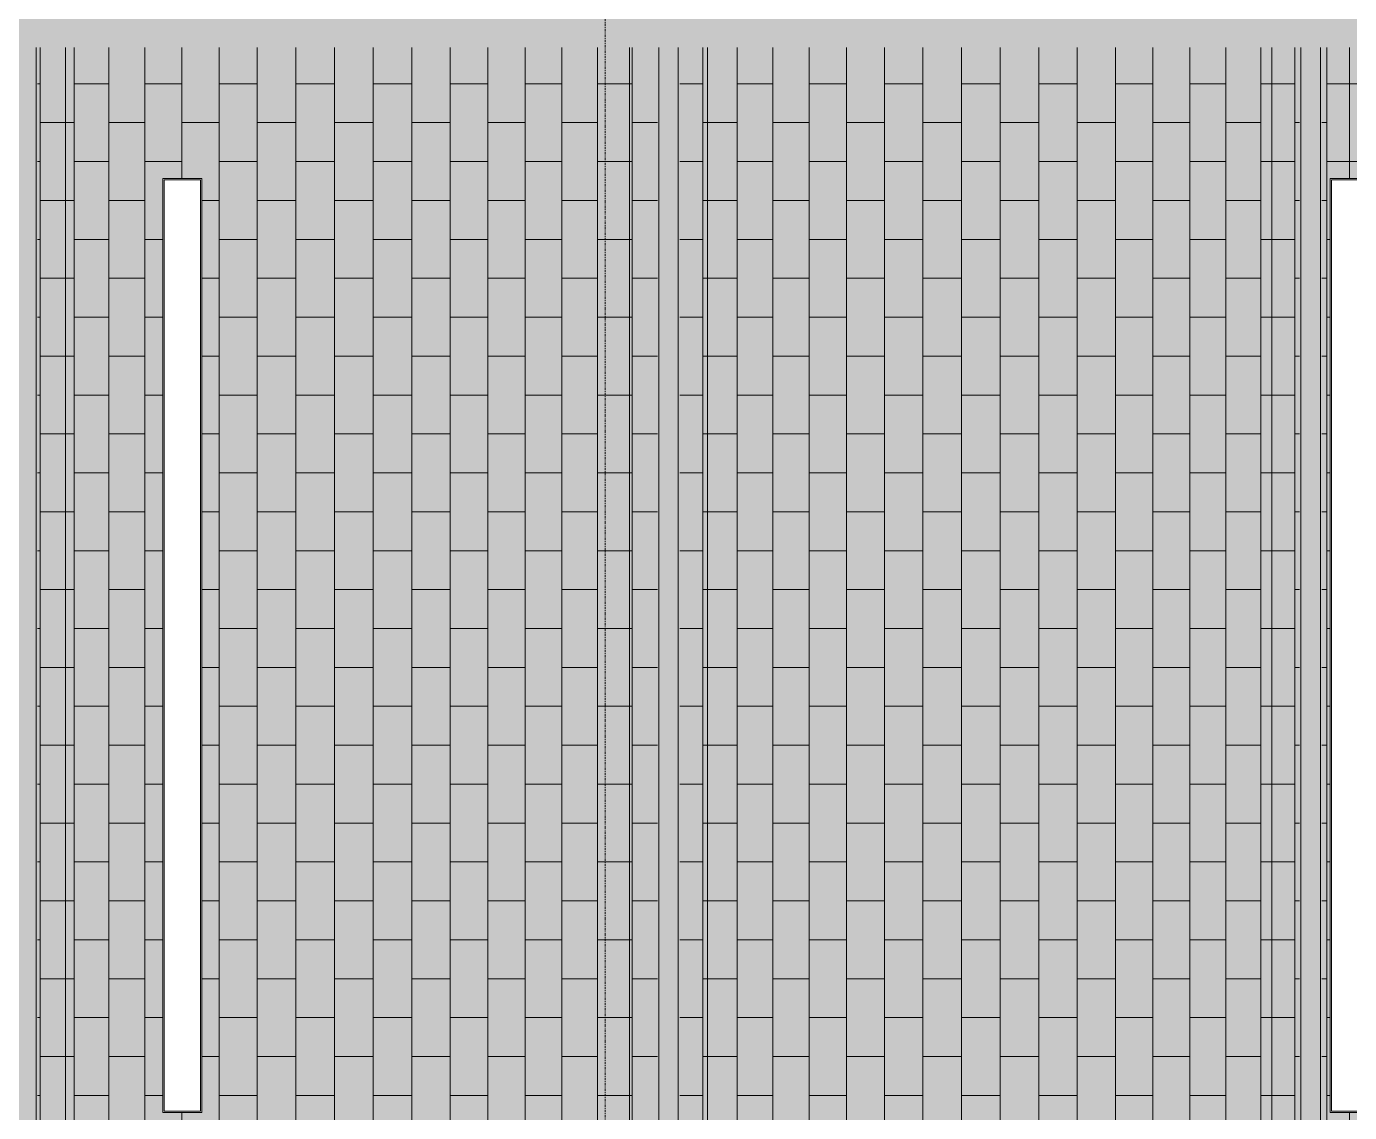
# Model space of a CAD drawing. Header units: inches. Extents: x -956 to 966, y -1111 to 895.
# Drawn here: x -149.8 to -13.8, y 679.9 to 791.5 of the extents above; entities that cross this region are included whole.
import ezdxf

# ---------------------------------------------------------------- set-up
doc = ezdxf.new("R2010")
doc.units = ezdxf.units.IN
doc.header["$MEASUREMENT"] = 0
doc.linetypes.add('Grid Line 1_4_', pattern=[0.4375, 0.25, -0.0625, 0.0625, -0.0625])
for name, color, linetype, lineweight in [('A-CLNG', 13, 'Continuous', 13), ('A-CLNG-PATT', 13, 'Continuous', 13), ('E-LITE-EQPM', 33, 'Continuous', 9), ('S-GRID', 1, 'Continuous', 9)]:
    doc.layers.add(name, color=color, linetype=linetype, lineweight=lineweight)

# ---------------------------------------------------------------- blocks, each defined once
blk = doc.blocks.new('Lighting - Pendant-Finelite-HP4-D - HP-4 D-8_-SO-3000K-120-FA-SC-3361575-7TH FLOOR TELECOM OVERHEAD ROUTING PLAN')
at = {"layer": 'E-LITE-EQPM', "color": 9}
for p, q in [((48, 2), (-48, 2)), ((-48, 2), (-48, -2)), ((47.875, 1.875), (-47.875, 1.875)), ((-47.875, 1.875), (-47.875, -1.875)), ((-47.875, 1.875), (47.875, 1.875)), ((-47.875, -1.875), (-47.875, 1.875)), ((47.875, -1.875), (47.875, 1.875)), ((47.875, 1.875), (47.875, -1.875)), ((48, -2), (48, 2)), ((-48, -2), (48, -2)), ((-47.875, -1.875), (47.875, -1.875)), ((47.875, -1.875), (-47.875, -1.875))]:
    blk.add_line(p, q, dxfattribs=at)
blk = doc.blocks.new('FP_1_48-7TH FLOOR TELECOM OVERHEAD ROUTING PLAN')
at = {"layer": 'A-CLNG-PATT', "color": 50}
for p, q in [((-148.41, 542.63), (-148.41, 789.34)), ((-144.93, 542.63), (-144.93, 789.34)), ((-141.34, 542.63), (-141.34, 789.34)), ((-137.65, 542.63), (-137.65, 789.34)), ((-133.86, 775.86), (-133.86, 789.34)), ((-130.01, 542.63), (-130.01, 789.34)), ((-126.1, 542.63), (-126.1, 789.34)), ((-122.14, 542.63), (-122.14, 789.34)), ((-118.17, 542.63), (-118.17, 789.34)), ((-114.19, 542.63), (-114.19, 789.34)), ((-110.22, 542.63), (-110.22, 789.34)), ((-106.28, 542.63), (-106.28, 789.34)), ((-102.38, 542.63), (-102.38, 789.34)), ((-98.55, 542.63), (-98.55, 789.34)), ((-94.79, 542.63), (-94.79, 789.34)), ((-91.13, 542.63), (-91.13, 789.34)), ((-87.57, 542.63), (-87.57, 789.34)), ((-148.67, 785.61), (-148.41, 785.61)), ((-144.93, 785.61), (-141.34, 785.61)), ((-137.65, 785.61), (-133.86, 785.61)), ((-130.01, 785.61), (-126.1, 785.61)), ((-122.14, 785.61), (-118.17, 785.61)), ((-114.19, 785.61), (-110.22, 785.61)), ((-106.28, 785.61), (-102.38, 785.61)), ((-98.55, 785.61), (-94.79, 785.61)), ((-91.13, 785.61), (-87.82, 785.61)), ((-87.82, 785.61), (-87.57, 785.61)), ((-148.41, 781.61), (-145.84, 781.61)), ((-145.82, 781.61), (-144.93, 781.61)), ((-141.34, 781.61), (-137.65, 781.61)), ((-133.86, 781.61), (-130.01, 781.61)), ((-126.1, 781.61), (-122.14, 781.61)), ((-118.17, 781.61), (-114.19, 781.61)), ((-110.22, 781.61), (-106.28, 781.61)), ((-102.38, 781.61), (-98.55, 781.61)), ((-94.79, 781.61), (-91.13, 781.61)), ((-87.57, 781.61), (-84.97, 781.61)), ((-148.67, 777.61), (-148.41, 777.61)), ((-144.93, 777.61), (-141.34, 777.61)), ((-137.65, 777.61), (-133.86, 777.61)), ((-130.01, 777.61), (-126.1, 777.61)), ((-122.14, 777.61), (-118.17, 777.61)), ((-114.19, 777.61), (-110.22, 777.61)), ((-106.28, 777.61), (-102.38, 777.61)), ((-98.55, 777.61), (-94.79, 777.61)), ((-91.13, 777.61), (-87.82, 777.61)), ((-87.82, 777.61), (-87.57, 777.61)), ((-148.41, 773.61), (-145.84, 773.61)), ((-145.82, 773.61), (-144.93, 773.61)), ((-141.34, 773.61), (-137.65, 773.61)), ((-131.8, 773.61), (-130.01, 773.61)), ((-126.1, 773.61), (-122.14, 773.61)), ((-118.17, 773.61), (-114.19, 773.61)), ((-110.22, 773.61), (-106.28, 773.61)), ((-102.38, 773.61), (-98.55, 773.61)), ((-94.79, 773.61), (-91.13, 773.61)), ((-87.57, 773.61), (-84.97, 773.61)), ((-148.67, 769.61), (-148.41, 769.61)), ((-144.93, 769.61), (-141.34, 769.61)), ((-137.65, 769.61), (-135.79, 769.61)), ((-130.01, 769.61), (-126.1, 769.61)), ((-122.14, 769.61), (-118.17, 769.61)), ((-114.19, 769.61), (-110.22, 769.61)), ((-106.28, 769.61), (-102.38, 769.61)), ((-98.55, 769.61), (-94.79, 769.61)), ((-91.13, 769.61), (-87.82, 769.61)), ((-87.82, 769.61), (-87.57, 769.61)), ((-148.41, 765.61), (-145.84, 765.61)), ((-145.82, 765.61), (-144.93, 765.61)), ((-141.34, 765.61), (-137.65, 765.61)), ((-131.8, 765.61), (-130.01, 765.61)), ((-126.1, 765.61), (-122.14, 765.61)), ((-118.17, 765.61), (-114.19, 765.61)), ((-110.22, 765.61), (-106.28, 765.61)), ((-102.38, 765.61), (-98.55, 765.61)), ((-94.79, 765.61), (-91.13, 765.61)), ((-87.57, 765.61), (-84.97, 765.61)), ((-148.67, 761.61), (-148.41, 761.61)), ((-144.93, 761.61), (-141.34, 761.61)), ((-137.65, 761.61), (-135.8, 761.61)), ((-130.01, 761.61), (-126.1, 761.61)), ((-122.14, 761.61), (-118.17, 761.61)), ((-114.19, 761.61), (-110.22, 761.61)), ((-106.28, 761.61), (-102.38, 761.61)), ((-98.55, 761.61), (-94.79, 761.61)), ((-91.13, 761.61), (-87.82, 761.61)), ((-87.82, 761.61), (-87.57, 761.61)), ((-148.41, 757.61), (-145.84, 757.61)), ((-145.82, 757.61), (-144.93, 757.61)), ((-141.34, 757.61), (-137.65, 757.61)), ((-131.8, 757.61), (-130.01, 757.61)), ((-126.1, 757.61), (-122.14, 757.61)), ((-118.17, 757.61), (-114.19, 757.61)), ((-110.22, 757.61), (-106.28, 757.61)), ((-102.38, 757.61), (-98.55, 757.61)), ((-94.79, 757.61), (-91.13, 757.61)), ((-87.57, 757.61), (-84.97, 757.61)), ((-148.67, 753.61), (-148.41, 753.61)), ((-144.93, 753.61), (-141.34, 753.61)), ((-137.65, 753.61), (-135.8, 753.61)), ((-130.01, 753.61), (-126.1, 753.61)), ((-122.14, 753.61), (-118.17, 753.61)), ((-114.19, 753.61), (-110.22, 753.61)), ((-106.28, 753.61), (-102.38, 753.61)), ((-98.55, 753.61), (-94.79, 753.61)), ((-91.13, 753.61), (-87.82, 753.61)), ((-87.82, 753.61), (-87.57, 753.61)), ((-148.41, 749.61), (-145.84, 749.61)), ((-145.82, 749.61), (-144.93, 749.61)), ((-141.34, 749.61), (-137.65, 749.61)), ((-131.8, 749.61), (-130.01, 749.61)), ((-126.1, 749.61), (-122.14, 749.61)), ((-118.17, 749.61), (-114.19, 749.61)), ((-110.22, 749.61), (-106.28, 749.61)), ((-102.38, 749.61), (-98.55, 749.61)), ((-94.79, 749.61), (-91.13, 749.61)), ((-87.57, 749.61), (-84.97, 749.61)), ((-148.67, 745.61), (-148.41, 745.61)), ((-144.93, 745.61), (-141.34, 745.61)), ((-137.65, 745.61), (-135.8, 745.61)), ((-130.01, 745.61), (-126.1, 745.61)), ((-122.14, 745.61), (-118.17, 745.61)), ((-114.19, 745.61), (-110.22, 745.61)), ((-106.28, 745.61), (-102.38, 745.61)), ((-98.55, 745.61), (-94.79, 745.61)), ((-91.13, 745.61), (-87.82, 745.61)), ((-87.82, 745.61), (-87.57, 745.61)), ((-148.41, 741.61), (-145.84, 741.61)), ((-145.82, 741.61), (-144.93, 741.61)), ((-141.34, 741.61), (-137.65, 741.61)), ((-131.8, 741.61), (-130.01, 741.61)), ((-126.1, 741.61), (-122.14, 741.61)), ((-118.17, 741.61), (-114.19, 741.61)), ((-110.22, 741.61), (-106.28, 741.61)), ((-102.38, 741.61), (-98.55, 741.61)), ((-94.79, 741.61), (-91.13, 741.61)), ((-87.57, 741.61), (-84.97, 741.61)), ((-148.67, 737.61), (-148.41, 737.61)), ((-144.93, 737.61), (-141.34, 737.61)), ((-137.65, 737.61), (-135.8, 737.61)), ((-130.01, 737.61), (-126.1, 737.61)), ((-122.14, 737.61), (-118.17, 737.61)), ((-114.19, 737.61), (-110.22, 737.61)), ((-106.28, 737.61), (-102.38, 737.61)), ((-98.55, 737.61), (-94.79, 737.61)), ((-91.13, 737.61), (-87.82, 737.61)), ((-87.82, 737.61), (-87.57, 737.61)), ((-148.41, 733.61), (-145.84, 733.61)), ((-145.82, 733.61), (-144.93, 733.61)), ((-141.34, 733.61), (-137.65, 733.61)), ((-131.8, 733.61), (-130.01, 733.61)), ((-126.1, 733.61), (-122.14, 733.61)), ((-118.17, 733.61), (-114.19, 733.61)), ((-110.22, 733.61), (-106.28, 733.61)), ((-102.38, 733.61), (-98.55, 733.61)), ((-94.79, 733.61), (-91.13, 733.61)), ((-87.57, 733.61), (-84.97, 733.61)), ((-148.67, 729.61), (-148.41, 729.61)), ((-144.93, 729.61), (-141.34, 729.61)), ((-137.65, 729.61), (-135.8, 729.61)), ((-130.01, 729.61), (-126.1, 729.61)), ((-122.14, 729.61), (-118.17, 729.61)), ((-114.19, 729.61), (-110.22, 729.61)), ((-106.28, 729.61), (-102.38, 729.61)), ((-98.55, 729.61), (-94.79, 729.61)), ((-91.13, 729.61), (-87.82, 729.61)), ((-87.82, 729.61), (-87.57, 729.61)), ((-148.41, 725.61), (-145.84, 725.61)), ((-145.82, 725.61), (-144.93, 725.61)), ((-141.34, 725.61), (-137.65, 725.61)), ((-131.8, 725.61), (-130.01, 725.61)), ((-126.1, 725.61), (-122.14, 725.61)), ((-118.17, 725.61), (-114.19, 725.61)), ((-110.22, 725.61), (-106.28, 725.61)), ((-102.38, 725.61), (-98.55, 725.61)), ((-94.79, 725.61), (-91.13, 725.61)), ((-87.57, 725.61), (-84.97, 725.61)), ((-148.67, 721.61), (-148.41, 721.61)), ((-144.93, 721.61), (-141.34, 721.61)), ((-137.65, 721.61), (-135.8, 721.61)), ((-130.01, 721.61), (-126.1, 721.61)), ((-122.14, 721.61), (-118.17, 721.61)), ((-114.19, 721.61), (-110.22, 721.61)), ((-106.28, 721.61), (-102.38, 721.61)), ((-98.55, 721.61), (-94.79, 721.61)), ((-91.13, 721.61), (-87.82, 721.61)), ((-87.82, 721.61), (-87.57, 721.61)), ((-148.41, 717.61), (-145.84, 717.61)), ((-145.82, 717.61), (-144.93, 717.61)), ((-141.34, 717.61), (-137.65, 717.61)), ((-131.8, 717.61), (-130.01, 717.61)), ((-126.1, 717.61), (-122.14, 717.61)), ((-118.17, 717.61), (-114.19, 717.61)), ((-110.22, 717.61), (-106.28, 717.61)), ((-102.38, 717.61), (-98.55, 717.61)), ((-94.79, 717.61), (-91.13, 717.61)), ((-87.57, 717.61), (-84.97, 717.61)), ((-148.67, 713.61), (-148.41, 713.61)), ((-144.93, 713.61), (-141.34, 713.61)), ((-137.65, 713.61), (-135.8, 713.61)), ((-130.01, 713.61), (-126.1, 713.61)), ((-122.14, 713.61), (-118.17, 713.61)), ((-114.19, 713.61), (-110.22, 713.61)), ((-106.28, 713.61), (-102.38, 713.61)), ((-98.55, 713.61), (-94.79, 713.61)), ((-91.13, 713.61), (-87.82, 713.61)), ((-87.82, 713.61), (-87.57, 713.61)), ((-148.41, 709.61), (-145.84, 709.61)), ((-145.82, 709.61), (-144.93, 709.61)), ((-141.34, 709.61), (-137.65, 709.61)), ((-131.8, 709.61), (-130.01, 709.61)), ((-126.1, 709.61), (-122.14, 709.61)), ((-118.17, 709.61), (-114.19, 709.61)), ((-110.22, 709.61), (-106.28, 709.61)), ((-102.38, 709.61), (-98.55, 709.61)), ((-94.79, 709.61), (-91.13, 709.61)), ((-87.57, 709.61), (-84.97, 709.61)), ((-148.67, 705.61), (-148.41, 705.61)), ((-144.93, 705.61), (-141.34, 705.61)), ((-137.65, 705.61), (-135.8, 705.61)), ((-130.01, 705.61), (-126.1, 705.61)), ((-122.14, 705.61), (-118.17, 705.61)), ((-114.19, 705.61), (-110.22, 705.61)), ((-106.28, 705.61), (-102.38, 705.61)), ((-98.55, 705.61), (-94.79, 705.61)), ((-91.13, 705.61), (-87.82, 705.61)), ((-87.82, 705.61), (-87.57, 705.61)), ((-148.41, 701.61), (-145.84, 701.61)), ((-145.82, 701.61), (-144.93, 701.61)), ((-141.34, 701.61), (-137.65, 701.61)), ((-131.8, 701.61), (-130.01, 701.61)), ((-126.1, 701.61), (-122.14, 701.61)), ((-118.17, 701.61), (-114.19, 701.61)), ((-110.22, 701.61), (-106.28, 701.61)), ((-102.38, 701.61), (-98.55, 701.61)), ((-94.79, 701.61), (-91.13, 701.61)), ((-87.57, 701.61), (-84.97, 701.61)), ((-148.67, 697.61), (-148.41, 697.61)), ((-144.93, 697.61), (-141.34, 697.61)), ((-137.65, 697.61), (-135.8, 697.61)), ((-130.01, 697.61), (-126.1, 697.61)), ((-122.14, 697.61), (-118.17, 697.61)), ((-114.19, 697.61), (-110.22, 697.61)), ((-106.28, 697.61), (-102.38, 697.61)), ((-98.55, 697.61), (-94.79, 697.61)), ((-91.13, 697.61), (-87.82, 697.61)), ((-87.82, 697.61), (-87.57, 697.61)), ((-148.41, 693.61), (-145.84, 693.61)), ((-145.82, 693.61), (-144.93, 693.61)), ((-141.34, 693.61), (-137.65, 693.61)), ((-131.8, 693.61), (-130.01, 693.61)), ((-126.1, 693.61), (-122.14, 693.61)), ((-118.17, 693.61), (-114.19, 693.61)), ((-110.22, 693.61), (-106.28, 693.61)), ((-102.38, 693.61), (-98.55, 693.61)), ((-94.79, 693.61), (-91.13, 693.61)), ((-87.57, 693.61), (-84.97, 693.61)), ((-148.67, 689.61), (-148.41, 689.61)), ((-144.93, 689.61), (-141.34, 689.61)), ((-137.65, 689.61), (-135.8, 689.61)), ((-130.01, 689.61), (-126.1, 689.61)), ((-122.14, 689.61), (-118.17, 689.61)), ((-114.19, 689.61), (-110.22, 689.61)), ((-106.28, 689.61), (-102.38, 689.61)), ((-98.55, 689.61), (-94.79, 689.61)), ((-91.13, 689.61), (-87.82, 689.61)), ((-87.82, 689.61), (-87.57, 689.61)), ((-148.41, 685.61), (-145.84, 685.61)), ((-145.82, 685.61), (-144.93, 685.61)), ((-141.34, 685.61), (-137.65, 685.61)), ((-131.8, 685.61), (-130.01, 685.61)), ((-126.1, 685.61), (-122.14, 685.61)), ((-118.17, 685.61), (-114.19, 685.61)), ((-110.22, 685.61), (-106.28, 685.61)), ((-102.38, 685.61), (-98.55, 685.61)), ((-94.79, 685.61), (-91.13, 685.61)), ((-87.57, 685.61), (-84.97, 685.61)), ((-148.67, 681.61), (-148.41, 681.61)), ((-144.93, 681.61), (-141.34, 681.61)), ((-137.65, 681.61), (-135.8, 681.61)), ((-130.01, 681.61), (-126.1, 681.61)), ((-122.14, 681.61), (-118.17, 681.61)), ((-114.19, 681.61), (-110.22, 681.61)), ((-106.28, 681.61), (-102.38, 681.61)), ((-98.55, 681.61), (-94.79, 681.61)), ((-91.13, 681.61), (-87.82, 681.61)), ((-87.82, 681.61), (-87.57, 681.61)), ((-133.86, 607.86), (-133.86, 679.86))]:
    blk.add_line(p, q, dxfattribs=at)
blk = doc.blocks.new('FP_1_49-7TH FLOOR TELECOM OVERHEAD ROUTING PLAN')
at = {"layer": 'A-CLNG-PATT', "color": 50}
for p, q in [((-80.3, 542.63), (-80.3, 789.34)), ((-76.76, 542.63), (-76.76, 789.34)), ((-73.1, 542.63), (-73.1, 789.34)), ((-69.35, 542.63), (-69.35, 789.34)), ((-65.52, 542.63), (-65.52, 789.34)), ((-61.62, 542.63), (-61.62, 789.34)), ((-57.69, 542.63), (-57.69, 789.34)), ((-53.72, 542.63), (-53.72, 789.34)), ((-49.74, 542.63), (-49.74, 789.34)), ((-45.76, 542.63), (-45.76, 789.34)), ((-41.81, 542.63), (-41.81, 789.34)), ((-37.89, 542.63), (-37.89, 789.34)), ((-34.03, 542.63), (-34.03, 789.34)), ((-30.24, 542.63), (-30.24, 789.34)), ((-26.54, 542.63), (-26.54, 789.34)), ((-22.94, 542.63), (-22.94, 789.34)), ((-19.46, 542.63), (-19.46, 789.34)), ((-82.67, 785.61), (-80.3, 785.61)), ((-76.76, 785.61), (-73.1, 785.61)), ((-69.35, 785.61), (-65.52, 785.61)), ((-61.62, 785.61), (-57.69, 785.61)), ((-53.72, 785.61), (-49.74, 785.61)), ((-45.76, 785.61), (-41.81, 785.61)), ((-37.89, 785.61), (-34.03, 785.61)), ((-30.24, 785.61), (-26.54, 785.61)), ((-22.94, 785.61), (-21.82, 785.61)), ((-21.82, 785.61), (-19.46, 785.61)), ((-80.3, 781.61), (-79.82, 781.61)), ((-79.82, 781.61), (-76.76, 781.61)), ((-73.1, 781.61), (-69.35, 781.61)), ((-65.52, 781.61), (-61.62, 781.61)), ((-57.69, 781.61), (-53.72, 781.61)), ((-49.74, 781.61), (-45.76, 781.61)), ((-41.81, 781.61), (-37.89, 781.61)), ((-34.03, 781.61), (-30.24, 781.61)), ((-26.54, 781.61), (-22.94, 781.61)), ((-19.46, 781.61), (-18.97, 781.61)), ((-82.67, 777.61), (-80.3, 777.61)), ((-76.76, 777.61), (-73.1, 777.61)), ((-69.35, 777.61), (-65.52, 777.61)), ((-61.62, 777.61), (-57.69, 777.61)), ((-53.72, 777.61), (-49.74, 777.61)), ((-45.76, 777.61), (-41.81, 777.61)), ((-37.89, 777.61), (-34.03, 777.61)), ((-30.24, 777.61), (-26.54, 777.61)), ((-22.94, 777.61), (-21.82, 777.61)), ((-21.82, 777.61), (-19.46, 777.61)), ((-80.3, 773.61), (-79.82, 773.61)), ((-79.82, 773.61), (-76.76, 773.61)), ((-73.1, 773.61), (-69.35, 773.61)), ((-65.52, 773.61), (-61.62, 773.61)), ((-57.69, 773.61), (-53.72, 773.61)), ((-49.74, 773.61), (-45.76, 773.61)), ((-41.81, 773.61), (-37.89, 773.61)), ((-34.03, 773.61), (-30.24, 773.61)), ((-26.54, 773.61), (-22.94, 773.61)), ((-19.46, 773.61), (-18.97, 773.61)), ((-82.67, 769.61), (-80.3, 769.61)), ((-76.76, 769.61), (-73.1, 769.61)), ((-69.35, 769.61), (-65.52, 769.61)), ((-61.62, 769.61), (-57.69, 769.61)), ((-53.72, 769.61), (-49.74, 769.61)), ((-45.76, 769.61), (-41.81, 769.61)), ((-37.89, 769.61), (-34.03, 769.61)), ((-30.24, 769.61), (-26.54, 769.61)), ((-22.94, 769.61), (-21.82, 769.61)), ((-21.82, 769.61), (-19.46, 769.61)), ((-80.3, 765.61), (-79.82, 765.61)), ((-79.82, 765.61), (-76.76, 765.61)), ((-73.1, 765.61), (-69.35, 765.61)), ((-65.52, 765.61), (-61.62, 765.61)), ((-57.69, 765.61), (-53.72, 765.61)), ((-49.74, 765.61), (-45.76, 765.61)), ((-41.81, 765.61), (-37.89, 765.61)), ((-34.03, 765.61), (-30.24, 765.61)), ((-26.54, 765.61), (-22.94, 765.61)), ((-19.46, 765.61), (-18.97, 765.61)), ((-82.67, 761.61), (-80.3, 761.61)), ((-76.76, 761.61), (-73.1, 761.61)), ((-69.35, 761.61), (-65.52, 761.61)), ((-61.62, 761.61), (-57.69, 761.61)), ((-53.72, 761.61), (-49.74, 761.61)), ((-45.76, 761.61), (-41.81, 761.61)), ((-37.89, 761.61), (-34.03, 761.61)), ((-30.24, 761.61), (-26.54, 761.61)), ((-22.94, 761.61), (-21.82, 761.61)), ((-21.82, 761.61), (-19.46, 761.61)), ((-80.3, 757.61), (-79.82, 757.61)), ((-79.82, 757.61), (-76.76, 757.61)), ((-73.1, 757.61), (-69.35, 757.61)), ((-65.52, 757.61), (-61.62, 757.61)), ((-57.69, 757.61), (-53.72, 757.61)), ((-49.74, 757.61), (-45.76, 757.61)), ((-41.81, 757.61), (-37.89, 757.61)), ((-34.03, 757.61), (-30.24, 757.61)), ((-26.54, 757.61), (-22.94, 757.61)), ((-19.46, 757.61), (-18.97, 757.61)), ((-82.67, 753.61), (-80.3, 753.61)), ((-76.76, 753.61), (-73.1, 753.61)), ((-69.35, 753.61), (-65.52, 753.61)), ((-61.62, 753.61), (-57.69, 753.61)), ((-53.72, 753.61), (-49.74, 753.61)), ((-45.76, 753.61), (-41.81, 753.61)), ((-37.89, 753.61), (-34.03, 753.61)), ((-30.24, 753.61), (-26.54, 753.61)), ((-22.94, 753.61), (-21.82, 753.61)), ((-21.82, 753.61), (-19.46, 753.61)), ((-80.3, 749.61), (-79.82, 749.61)), ((-79.82, 749.61), (-76.76, 749.61)), ((-73.1, 749.61), (-69.35, 749.61)), ((-65.52, 749.61), (-61.62, 749.61)), ((-57.69, 749.61), (-53.72, 749.61)), ((-49.74, 749.61), (-45.76, 749.61)), ((-41.81, 749.61), (-37.89, 749.61)), ((-34.03, 749.61), (-30.24, 749.61)), ((-26.54, 749.61), (-22.94, 749.61)), ((-19.46, 749.61), (-18.97, 749.61)), ((-82.67, 745.61), (-80.3, 745.61)), ((-76.76, 745.61), (-73.1, 745.61)), ((-69.35, 745.61), (-65.52, 745.61)), ((-61.62, 745.61), (-57.69, 745.61)), ((-53.72, 745.61), (-49.74, 745.61)), ((-45.76, 745.61), (-41.81, 745.61)), ((-37.89, 745.61), (-34.03, 745.61)), ((-30.24, 745.61), (-26.54, 745.61)), ((-22.94, 745.61), (-21.82, 745.61)), ((-21.82, 745.61), (-19.46, 745.61)), ((-80.3, 741.61), (-79.82, 741.61)), ((-79.82, 741.61), (-76.76, 741.61)), ((-73.1, 741.61), (-69.35, 741.61)), ((-65.52, 741.61), (-61.62, 741.61)), ((-57.69, 741.61), (-53.72, 741.61)), ((-49.74, 741.61), (-45.76, 741.61)), ((-41.81, 741.61), (-37.89, 741.61)), ((-34.03, 741.61), (-30.24, 741.61)), ((-26.54, 741.61), (-22.94, 741.61)), ((-19.46, 741.61), (-18.97, 741.61)), ((-82.67, 737.61), (-80.3, 737.61)), ((-76.76, 737.61), (-73.1, 737.61)), ((-69.35, 737.61), (-65.52, 737.61)), ((-61.62, 737.61), (-57.69, 737.61)), ((-53.72, 737.61), (-49.74, 737.61)), ((-45.76, 737.61), (-41.81, 737.61)), ((-37.89, 737.61), (-34.03, 737.61)), ((-30.24, 737.61), (-26.54, 737.61)), ((-22.94, 737.61), (-21.82, 737.61)), ((-21.82, 737.61), (-19.46, 737.61)), ((-80.3, 733.61), (-79.82, 733.61)), ((-79.82, 733.61), (-76.76, 733.61)), ((-73.1, 733.61), (-69.35, 733.61)), ((-65.52, 733.61), (-61.62, 733.61)), ((-57.69, 733.61), (-53.72, 733.61)), ((-49.74, 733.61), (-45.76, 733.61)), ((-41.81, 733.61), (-37.89, 733.61)), ((-34.03, 733.61), (-30.24, 733.61)), ((-26.54, 733.61), (-22.94, 733.61)), ((-19.46, 733.61), (-18.97, 733.61)), ((-82.67, 729.61), (-80.3, 729.61)), ((-76.76, 729.61), (-73.1, 729.61)), ((-69.35, 729.61), (-65.52, 729.61)), ((-61.62, 729.61), (-57.69, 729.61)), ((-53.72, 729.61), (-49.74, 729.61)), ((-45.76, 729.61), (-41.81, 729.61)), ((-37.89, 729.61), (-34.03, 729.61)), ((-30.24, 729.61), (-26.54, 729.61)), ((-22.94, 729.61), (-21.82, 729.61)), ((-21.82, 729.61), (-19.46, 729.61)), ((-80.3, 725.61), (-79.82, 725.61)), ((-79.82, 725.61), (-76.76, 725.61)), ((-73.1, 725.61), (-69.35, 725.61)), ((-65.52, 725.61), (-61.62, 725.61)), ((-57.69, 725.61), (-53.72, 725.61)), ((-49.74, 725.61), (-45.76, 725.61)), ((-41.81, 725.61), (-37.89, 725.61)), ((-34.03, 725.61), (-30.24, 725.61)), ((-26.54, 725.61), (-22.94, 725.61)), ((-19.46, 725.61), (-18.97, 725.61)), ((-82.67, 721.61), (-80.3, 721.61)), ((-76.76, 721.61), (-73.1, 721.61)), ((-69.35, 721.61), (-65.52, 721.61)), ((-61.62, 721.61), (-57.69, 721.61)), ((-53.72, 721.61), (-49.74, 721.61)), ((-45.76, 721.61), (-41.81, 721.61)), ((-37.89, 721.61), (-34.03, 721.61)), ((-30.24, 721.61), (-26.54, 721.61)), ((-22.94, 721.61), (-21.82, 721.61)), ((-21.82, 721.61), (-19.46, 721.61)), ((-80.3, 717.61), (-79.82, 717.61)), ((-79.82, 717.61), (-76.76, 717.61)), ((-73.1, 717.61), (-69.35, 717.61)), ((-65.52, 717.61), (-61.62, 717.61)), ((-57.69, 717.61), (-53.72, 717.61)), ((-49.74, 717.61), (-45.76, 717.61)), ((-41.81, 717.61), (-37.89, 717.61)), ((-34.03, 717.61), (-30.24, 717.61)), ((-26.54, 717.61), (-22.94, 717.61)), ((-19.46, 717.61), (-18.97, 717.61)), ((-82.67, 713.61), (-80.3, 713.61)), ((-76.76, 713.61), (-73.1, 713.61)), ((-69.35, 713.61), (-65.52, 713.61)), ((-61.62, 713.61), (-57.69, 713.61)), ((-53.72, 713.61), (-49.74, 713.61)), ((-45.76, 713.61), (-41.81, 713.61)), ((-37.89, 713.61), (-34.03, 713.61)), ((-30.24, 713.61), (-26.54, 713.61)), ((-22.94, 713.61), (-21.82, 713.61)), ((-21.82, 713.61), (-19.46, 713.61)), ((-80.3, 709.61), (-79.82, 709.61)), ((-79.82, 709.61), (-76.76, 709.61)), ((-73.1, 709.61), (-69.35, 709.61)), ((-65.52, 709.61), (-61.62, 709.61)), ((-57.69, 709.61), (-53.72, 709.61)), ((-49.74, 709.61), (-45.76, 709.61)), ((-41.81, 709.61), (-37.89, 709.61)), ((-34.03, 709.61), (-30.24, 709.61)), ((-26.54, 709.61), (-22.94, 709.61)), ((-19.46, 709.61), (-18.97, 709.61)), ((-82.67, 705.61), (-80.3, 705.61)), ((-76.76, 705.61), (-73.1, 705.61)), ((-69.35, 705.61), (-65.52, 705.61)), ((-61.62, 705.61), (-57.69, 705.61)), ((-53.72, 705.61), (-49.74, 705.61)), ((-45.76, 705.61), (-41.81, 705.61)), ((-37.89, 705.61), (-34.03, 705.61)), ((-30.24, 705.61), (-26.54, 705.61)), ((-22.94, 705.61), (-21.82, 705.61)), ((-21.82, 705.61), (-19.46, 705.61)), ((-80.3, 701.61), (-79.82, 701.61)), ((-79.82, 701.61), (-76.76, 701.61)), ((-73.1, 701.61), (-69.35, 701.61)), ((-65.52, 701.61), (-61.62, 701.61)), ((-57.69, 701.61), (-53.72, 701.61)), ((-49.74, 701.61), (-45.76, 701.61)), ((-41.81, 701.61), (-37.89, 701.61)), ((-34.03, 701.61), (-30.24, 701.61)), ((-26.54, 701.61), (-22.94, 701.61)), ((-19.46, 701.61), (-18.97, 701.61)), ((-82.67, 697.61), (-80.3, 697.61)), ((-76.76, 697.61), (-73.1, 697.61)), ((-69.35, 697.61), (-65.52, 697.61)), ((-61.62, 697.61), (-57.69, 697.61)), ((-53.72, 697.61), (-49.74, 697.61)), ((-45.76, 697.61), (-41.81, 697.61)), ((-37.89, 697.61), (-34.03, 697.61)), ((-30.24, 697.61), (-26.54, 697.61)), ((-22.94, 697.61), (-21.82, 697.61)), ((-21.82, 697.61), (-19.46, 697.61)), ((-80.3, 693.61), (-79.82, 693.61)), ((-79.82, 693.61), (-76.76, 693.61)), ((-73.1, 693.61), (-69.35, 693.61)), ((-65.52, 693.61), (-61.62, 693.61)), ((-57.69, 693.61), (-53.72, 693.61)), ((-49.74, 693.61), (-45.76, 693.61)), ((-41.81, 693.61), (-37.89, 693.61)), ((-34.03, 693.61), (-30.24, 693.61)), ((-26.54, 693.61), (-22.94, 693.61)), ((-19.46, 693.61), (-18.97, 693.61)), ((-82.67, 689.61), (-80.3, 689.61)), ((-76.76, 689.61), (-73.1, 689.61)), ((-69.35, 689.61), (-65.52, 689.61)), ((-61.62, 689.61), (-57.69, 689.61)), ((-53.72, 689.61), (-49.74, 689.61)), ((-45.76, 689.61), (-41.81, 689.61)), ((-37.89, 689.61), (-34.03, 689.61)), ((-30.24, 689.61), (-26.54, 689.61)), ((-22.94, 689.61), (-21.82, 689.61)), ((-21.82, 689.61), (-19.46, 689.61)), ((-80.3, 685.61), (-79.82, 685.61)), ((-79.82, 685.61), (-76.76, 685.61)), ((-73.1, 685.61), (-69.35, 685.61)), ((-65.52, 685.61), (-61.62, 685.61)), ((-57.69, 685.61), (-53.72, 685.61)), ((-49.74, 685.61), (-45.76, 685.61)), ((-41.81, 685.61), (-37.89, 685.61)), ((-34.03, 685.61), (-30.24, 685.61)), ((-26.54, 685.61), (-22.94, 685.61)), ((-19.46, 685.61), (-18.97, 685.61)), ((-82.67, 681.61), (-80.3, 681.61)), ((-76.76, 681.61), (-73.1, 681.61)), ((-69.35, 681.61), (-65.52, 681.61)), ((-61.62, 681.61), (-57.69, 681.61)), ((-53.72, 681.61), (-49.74, 681.61)), ((-45.76, 681.61), (-41.81, 681.61)), ((-37.89, 681.61), (-34.03, 681.61)), ((-30.24, 681.61), (-26.54, 681.61)), ((-22.94, 681.61), (-21.82, 681.61)), ((-21.82, 681.61), (-19.46, 681.61))]:
    blk.add_line(p, q, dxfattribs=at)
blk = doc.blocks.new('FP_1_50-7TH FLOOR TELECOM OVERHEAD ROUTING PLAN')
at = {"layer": 'A-CLNG-PATT', "color": 50}
for p, q in [((-16.17, 542.63), (-16.17, 789.34)), ((-16.17, 785.61), (-13.82, 785.61)), ((-13.82, 785.61), (-12.69, 785.61)), ((-16.67, 781.61), (-16.17, 781.61)), ((-16.17, 777.61), (-13.82, 777.61)), ((-13.82, 777.61), (-12.69, 777.61)), ((-16.67, 773.61), (-16.17, 773.61)), ((-16.17, 769.61), (-15.79, 769.61)), ((-16.67, 765.61), (-16.17, 765.61)), ((-16.17, 761.61), (-15.8, 761.61)), ((-16.67, 757.61), (-16.17, 757.61)), ((-16.17, 753.61), (-15.8, 753.61)), ((-16.67, 749.61), (-16.17, 749.61)), ((-16.17, 745.61), (-15.8, 745.61)), ((-16.67, 741.61), (-16.17, 741.61)), ((-16.17, 737.61), (-15.8, 737.61)), ((-16.67, 733.61), (-16.17, 733.61)), ((-16.17, 729.61), (-15.8, 729.61)), ((-16.67, 725.61), (-16.17, 725.61)), ((-16.17, 721.61), (-15.8, 721.61)), ((-16.67, 717.61), (-16.17, 717.61)), ((-16.17, 713.61), (-15.8, 713.61)), ((-16.67, 709.61), (-16.17, 709.61)), ((-16.17, 705.61), (-15.8, 705.61)), ((-16.67, 701.61), (-16.17, 701.61)), ((-16.17, 697.61), (-15.8, 697.61)), ((-16.67, 693.61), (-16.17, 693.61)), ((-16.17, 689.61), (-15.8, 689.61)), ((-16.67, 685.61), (-16.17, 685.61)), ((-16.17, 681.61), (-15.8, 681.61))]:
    blk.add_line(p, q, dxfattribs=at)
blk = doc.blocks.new('7th Floor Vault2 - 7th Floor Vault-3164437-7TH FLOOR TELECOM OVERHEAD ROUTING PLAN')
at = {"layer": 'A-CLNG', "color": 10, "lineweight": 9}
for p, q in [((-148.82, 789.34), (-148.82, 542.63)), ((-145.82, 789.34), (-145.82, 542.63)), ((-145.82, 789.34), (-145.82, 542.63)), ((-87.82, 789.34), (-87.82, 542.63)), ((-87.82, 789.34), (-87.82, 542.63)), ((-84.82, 789.34), (-84.82, 542.63)), ((-82.82, 789.34), (-82.82, 542.63)), ((-79.82, 789.34), (-79.82, 542.63)), ((-79.82, 789.34), (-79.82, 542.63)), ((-21.82, 789.34), (-21.82, 542.63)), ((-21.82, 789.34), (-21.82, 542.63)), ((-18.82, 789.34), (-18.82, 542.63)), ((-16.82, 789.34), (-16.82, 542.63)), ((-13.82, 789.34), (-13.82, 775.86)), ((-13.82, 789.34), (-13.82, 775.86)), ((-13.82, 679.86), (-13.82, 607.86)), ((-13.82, 679.86), (-13.82, 607.86))]:
    blk.add_line(p, q, dxfattribs=at)
for name in ['FP_1_48-7TH FLOOR TELECOM OVERHEAD ROUTING PLAN', 'FP_1_49-7TH FLOOR TELECOM OVERHEAD ROUTING PLAN', 'FP_1_50-7TH FLOOR TELECOM OVERHEAD ROUTING PLAN']:
    blk.add_blockref(name, (0, 0), dxfattribs=at)

msp = doc.modelspace()

# ---------------------------------------------------------------- hatches: boundary and pattern name
at = {"layer": 'A-CLNG-PATT'}
h = msp.add_hatch(dxfattribs=at)
h.set_pattern_fill('FP1_12', color=253, style=0, pattern_type=2)
h.set_pattern_definition([(0, (0, 0), (30.72, 7.68), [1.267, -21.773, 1.267, -21.773, -122.88]), (0, (0, 0), (30.72, 7.68), [-46.08, 1.267, -44.813, 1.267, -21.773, -53.76]), (0, (0, 0), (30.72, 7.68), [-115.2, 1.267, -14.093, 1.267, -37.133]), (120, (11.52, 3.84), (-22.011075, 22.7643), [1.267, -21.773, 1.267, -21.773, -122.88]), (120, (11.52, 3.84), (-22.011075, 22.7643), [-46.08, 1.267, -44.813, 1.267, -21.773, -53.76]), (120, (11.52, 3.84), (-22.011075, 22.7643), [-115.2, 1.267, -14.093, 1.267, -37.133]), (240, (15.36, 19.2), (-8.708925, -30.4443), [1.267, -21.773, 1.267, -21.773, -122.88]), (240, (15.36, 19.2), (-8.708925, -30.4443), [-46.08, 1.267, -44.813, 1.267, -21.773, -53.76]), (240, (15.36, 19.2), (-8.708925, -30.4443), [-115.2, 1.267, -14.093, 1.267, -37.133])])
h.paths.add_polyline_path([(-294.34, -537.62), (-227.98, -537.62), (-227.98, -527.62), (-219.98, -527.62), (-219.98, -509.12), (-210.98, -509.12), (-210.98, -364.18), (-211.98, -364.18), (-211.98, -243.37), (-299.98, -243.37), (-299.98, -537.62)], flags=0)
h.paths.add_polyline_path([(-606.23, -537.62), (-602.07, -537.62), (-602.07, -532.87), (-606.23, -532.87), (-606.23, -535.37)], flags=0)
h.paths.add_polyline_path([(-561.64, -537.62), (-356.48, -537.62), (-356.48, -525.62), (-323.98, -525.62), (-323.98, -537.62), (-305.35, -537.62), (-305.35, -525.37), (-321.35, -525.37), (-321.35, -427.37), (-305.35, -427.37), (-305.35, -243.37), (-386.84, -243.37), (-386.84, -318.61), (-390.84, -318.61), (-390.84, -243.37), (-496.9, -243.37), (-496.9, -318.61), (-500.9, -318.61), (-500.9, -243.37), (-562.04, -243.37), (-562.04, -427.37), (-500.9, -427.37), (-500.9, -402.61), (-496.9, -402.61), (-496.9, -427.37), (-390.84, -427.37), (-390.84, -402.61), (-386.84, -402.61), (-386.84, -427.37), (-370.04, -427.37), (-370.04, -525.37), (-578.04, -525.37), (-578.04, -243.37), (-578.35, -243.37), (-578.35, -528.62), (-563.48, -528.62), (-563.48, -537.62)], flags=0)
h.paths.add_polyline_path([(-567.73, -537.62), (-567.73, -532.87), (-578.07, -532.87), (-578.07, -537.62), (-572.48, -537.62)], flags=0)
h.paths.add_polyline_path([(-352.23, -537.62), (-349.48, -537.62), (-349.48, -529.87), (-352.23, -529.87), (-352.23, -536.61)], flags=0)
h.paths.add_polyline_path([(-680.44, -535.37), (-610.48, -535.37), (-610.48, -528.62), (-583.23, -528.62), (-583.23, -526.62), (-662.91, -526.62), (-662.91, -498.61), (-665.8, -498.61), (-665.8, -402.61), (-661.8, -402.61), (-661.8, -428.62), (-583.23, -428.62), (-583.23, -422.62), (-598.91, -422.62), (-598.91, -386.62), (-662.91, -386.62), (-662.91, -318.61), (-665.8, -318.61), (-665.8, -243.37), (-666.35, -243.37), (-666.35, -246.62), (-730.35, -246.62), (-730.35, -243.37), (-762.35, -243.37), (-762.35, -246.62), (-771.86, -246.62), (-771.86, -288.62), (-694.91, -288.62), (-694.91, -386.62), (-790.91, -386.62), (-790.91, -288.62), (-775.86, -288.62), (-775.86, -246.62), (-842.35, -246.62), (-842.35, -243.37), (-853.35, -243.37), (-853.35, -535.37), (-710.14, -535.37)], flags=0)
h.paths.add_polyline_path([(-834.85, -526.62), (-850.85, -526.62), (-850.85, -428.62), (-706.85, -428.62), (-706.85, -526.62), (-828.94, -526.62)], flags=0)
h.paths.add_polyline_path([(-255.48, -481.68), (-256.53, -481.54), (-257.51, -481.14), (-258.35, -480.49), (-259, -479.65), (-259.4, -478.67), (-259.54, -477.62), (-259.4, -476.57), (-259, -475.59), (-258.35, -474.75), (-257.51, -474.1), (-256.53, -473.7), (-255.48, -473.56), (-254.43, -473.7), (-253.45, -474.1), (-252.6, -474.75), (-251.96, -475.59), (-251.55, -476.57), (-251.41, -477.62), (-251.55, -478.67), (-251.96, -479.65), (-252.6, -480.49), (-253.45, -481.14), (-254.43, -481.54)], flags=0)
h.paths.add_polyline_path([(-255.48, -421.68), (-256.53, -421.54), (-257.51, -421.14), (-258.35, -420.49), (-259, -419.65), (-259.4, -418.67), (-259.54, -417.62), (-259.4, -416.57), (-259, -415.59), (-258.35, -414.75), (-257.51, -414.1), (-256.53, -413.7), (-255.48, -413.56), (-254.43, -413.7), (-253.45, -414.1), (-252.6, -414.75), (-251.96, -415.59), (-251.55, -416.57), (-251.41, -417.62), (-251.55, -418.67), (-251.96, -419.65), (-252.6, -420.49), (-253.45, -421.14), (-254.43, -421.54)], flags=0)
h.paths.add_polyline_path([(-255.48, -361.68), (-256.53, -361.54), (-257.51, -361.14), (-258.35, -360.49), (-259, -359.65), (-259.4, -358.67), (-259.54, -357.62), (-259.4, -356.57), (-259, -355.59), (-258.35, -354.75), (-257.51, -354.1), (-256.53, -353.7), (-255.48, -353.56), (-254.43, -353.7), (-253.45, -354.1), (-252.6, -354.75), (-251.96, -355.59), (-251.55, -356.57), (-251.41, -357.62), (-251.55, -358.67), (-251.96, -359.65), (-252.6, -360.49), (-253.45, -361.14), (-254.43, -361.54)], flags=0)
h.paths.add_polyline_path([(-255.48, -301.68), (-256.53, -301.54), (-257.51, -301.14), (-258.35, -300.49), (-259, -299.65), (-259.4, -298.67), (-259.54, -297.62), (-259.4, -296.57), (-259, -295.59), (-258.35, -294.75), (-257.51, -294.1), (-256.53, -293.7), (-255.48, -293.56), (-254.43, -293.7), (-253.45, -294.1), (-252.6, -294.75), (-251.96, -295.59), (-251.55, -296.57), (-251.41, -297.62), (-251.55, -298.67), (-251.96, -299.65), (-252.6, -300.49), (-253.45, -301.14), (-254.43, -301.54)], flags=0)
h.paths.add_polyline_path([(-661.8, -288.62), (-598.91, -288.62), (-598.91, -252.62), (-583.23, -252.62), (-583.23, -243.37), (-661.8, -243.37), (-661.8, -282.19)], flags=0)
h.paths.add_polyline_path([(-258.35, -241.12), (-257.53, -241.12), (-258.35, -240.49), (-259, -239.65), (-259.4, -238.67), (-259.54, -237.62), (-259.4, -236.57), (-259, -235.59), (-258.35, -234.75), (-257.51, -234.1), (-256.53, -233.7), (-255.48, -233.56), (-254.43, -233.7), (-253.45, -234.1), (-252.6, -234.75), (-251.96, -235.59), (-251.55, -236.57), (-251.41, -237.62), (-251.55, -238.67), (-251.96, -239.65), (-252.6, -240.49), (-253.42, -241.12), (-211.98, -241.12), (-211.98, -209.62), (-299.98, -209.62), (-299.98, -241.12), (-259, -241.12)], flags=0)
h.paths.add_polyline_path([(-578.35, -241.12), (-578.04, -241.12), (-578.04, -231.37), (-562.04, -231.37), (-562.04, -241.12), (-500.9, -241.12), (-500.9, -222.61), (-496.9, -222.61), (-496.9, -241.12), (-390.84, -241.12), (-390.84, -222.61), (-386.84, -222.61), (-386.84, -241.12), (-305.35, -241.12), (-305.35, -209.62), (-363.1, -209.62), (-363.1, -212.62), (-337.6, -212.62), (-337.6, -238.12), (-363.1, -238.12), (-363.1, -213.62), (-559.1, -213.62), (-559.1, -209.62), (-578.35, -209.62), (-578.35, -235.91)], flags=0)
h.paths.add_polyline_path([(-621.04, -241.12), (-583.23, -241.12), (-583.23, -209.62), (-666.35, -209.62), (-666.35, -241.12), (-665.8, -241.12), (-665.8, -222.61), (-661.8, -222.61), (-661.8, -241.12), (-650.74, -241.12)], flags=0)
h.paths.add_polyline_path([(-842.35, -241.12), (-842.35, -209.62), (-853.35, -209.62), (-853.35, -241.12)], flags=0)
h.paths.add_polyline_path([(-762.35, -241.12), (-730.35, -241.12), (-730.35, -209.62), (-762.35, -209.62), (-762.35, -222.78)], flags=0)
h.paths.add_polyline_path([(-578.35, -207.37), (-559.1, -207.37), (-559.1, -197.62), (-578.35, -197.62), (-578.35, -202.98)], flags=0)
h.paths.add_polyline_path([(-363.1, -207.37), (-305.35, -207.37), (-305.35, -197.62), (-363.1, -197.62), (-363.1, -202.98)], flags=0)
h.paths.add_polyline_path([(-294.34, -207.37), (-211.98, -207.37), (-211.98, -186.24), (-210.98, -186.24), (-210.98, -48.37), (45.27, -48.37), (45.27, -53.62), (99.27, -53.62), (99.27, -48.37), (317.04, -48.37), (317.04, 11.88), (228.2, 11.88), (228.2, 5.39), (224.2, 5.39), (224.2, 11.88), (-11.8, 11.88), (-11.8, 5.39), (-15.8, 5.39), (-15.8, 11.88), (-363.1, 11.88), (-363.1, 37.38), (-340.48, 37.38), (-340.48, 40.38), (-412.8, 40.38), (-412.8, 8.88), (-336.96, 8.84), (-336.96, 6.63), (-412.8, 6.63), (-412.8, 5.39), (-416.8, 5.39), (-416.8, 6.63), (-532.8, 6.63), (-532.8, 5.39), (-536.8, 5.39), (-536.8, 6.63), (-652.8, 6.63), (-652.8, 5.39), (-656.8, 5.39), (-656.8, 6.63), (-772.86, 6.63), (-772.86, 5.39), (-776.86, 5.39), (-776.86, 6.63), (-853.35, 6.63), (-853.35, -192.24), (-838.91, -192.24), (-838.91, -190.24), (-318.91, -190.24), (-318.91, -192.24), (-299.98, -192.24), (-299.98, -207.37)], flags=0)
h.paths.add_polyline_path([(-583.23, -207.37), (-583.23, -197.62), (-666.35, -197.62), (-666.35, -207.37), (-591.34, -207.37)], flags=0)
h.paths.add_polyline_path([(-853.35, -207.37), (-842.35, -207.37), (-842.35, -197.62), (-853.35, -197.62), (-853.35, -202.98)], flags=0)
h.paths.add_polyline_path([(-739.84, -207.37), (-730.35, -207.37), (-730.35, -197.62), (-762.35, -197.62), (-762.35, -207.37)], flags=0)
h.paths.add_polyline_path([(-772.92, -162.61), (-776.8, -162.61), (-776.8, -66.61), (-772.8, -66.61), (-772.8, -162.61)], flags=0)
h.paths.add_polyline_path([(-532.92, -162.61), (-536.8, -162.61), (-536.8, -66.61), (-532.8, -66.61), (-532.8, -162.61)], flags=0)
h.paths.add_polyline_path([(-656.8, -162.61), (-656.8, -66.61), (-652.8, -66.61), (-652.8, -162.61), (-656.67, -162.61)], flags=0)
h.paths.add_polyline_path([(-416.8, -162.61), (-416.8, -66.61), (-412.8, -66.61), (-412.8, -162.61), (-416.67, -162.61)], flags=0)
h.paths.add_polyline_path([(-280.92, -162.61), (-284.8, -162.61), (-284.8, -66.61), (-280.8, -66.61), (-280.8, -162.61), (-280.92, -162.61)], flags=0)
h.paths.add_polyline_path([(-769.54, 8.88), (-656.8, 8.88), (-656.8, 40.38), (-772.86, 40.38), (-772.86, 8.88)], flags=0)
h.paths.add_polyline_path([(-621.04, 8.88), (-536.8, 8.88), (-536.8, 40.38), (-652.8, 40.38), (-652.8, 8.88), (-650.74, 8.88)], flags=0)
h.paths.add_polyline_path([(-776.86, 8.88), (-776.86, 40.38), (-853.35, 40.38), (-853.35, 8.88), (-799.24, 8.88)], flags=0)
h.paths.add_polyline_path([(-416.8, 8.88), (-416.8, 40.38), (-532.8, 40.38), (-532.8, 8.88), (-442.84, 8.88)], flags=0)
h.paths.add_polyline_path([(121.46, 14.13), (224.2, 14.13), (224.2, 35.13), (116.9, 35.13), (116.9, 14.13)], flags=0)
h.paths.add_polyline_path([(62.06, 14.13), (91.4, 14.13), (91.4, 35.13), (-11.8, 35.13), (-11.8, 14.13), (32.36, 14.13)], flags=0)
h.paths.add_polyline_path([(-95.08, 14.13), (-15.8, 14.13), (-15.8, 35.13), (-95.08, 35.13), (-95.08, 27.07), (-124.33, 27.07), (-124.33, 14.13), (-116.14, 14.13)], flags=0)
h.paths.add_polyline_path([(228.2, 14.13), (317.04, 14.13), (317.04, 35.13), (228.2, 35.13), (228.2, 34.65)], flags=0)
h.paths.add_polyline_path([(-335.1, 17.26), (-335.1, 41.51), (-335.6, 41.51), (-335.6, 17.26)], flags=0)
h.paths.add_polyline_path([(94.52, 34.26), (114.65, 34.26), (114.65, 35.13), (93.65, 35.13), (93.65, 34.26)], flags=0)
h.paths.add_polyline_path([(240.26, 37.38), (317.04, 37.38), (317.04, 58.26), (315.04, 58.26), (315.04, 261.88), (228.2, 261.88), (228.2, 173.39), (224.2, 173.39), (224.2, 261.88), (-11.8, 261.88), (-11.8, 173.39), (-15.8, 173.39), (-15.8, 261.88), (-95.08, 261.88), (-95.08, 225.07), (-94.33, 225.05), (-94.33, 126.07), (-95.08, 126.07), (-95.08, 37.38), (-15.8, 37.38), (-15.8, 101.39), (-11.8, 101.39), (-11.8, 37.38), (224.2, 37.38), (224.2, 101.39), (228.2, 101.39), (228.2, 37.38)], flags=0)
h.paths.add_polyline_path([(-412.8, 42.63), (-340.48, 42.63), (-340.48, 256.63), (-412.8, 256.63), (-412.8, 173.39), (-416.8, 173.39), (-416.8, 256.63), (-532.8, 256.63), (-532.8, 173.39), (-536.8, 173.39), (-536.8, 256.63), (-652.8, 256.63), (-652.8, 173.39), (-656.8, 173.39), (-656.8, 256.63), (-772.8, 256.63), (-772.8, 173.39), (-776.8, 173.39), (-776.8, 256.63), (-853.35, 256.63), (-853.35, 42.63), (-776.86, 42.63), (-776.86, 101.39), (-772.86, 101.39), (-772.86, 42.63), (-656.8, 42.63), (-656.8, 101.39), (-652.8, 101.39), (-652.8, 42.63), (-536.8, 42.63), (-536.8, 101.39), (-532.8, 101.39), (-532.8, 42.63), (-416.8, 42.63), (-416.8, 101.39), (-412.8, 101.39), (-412.8, 74.26)], flags=0)
h.paths.add_polyline_path([(108.08, 52.39), (104.2, 52.39), (104.2, 100.39), (108.2, 100.39), (108.2, 52.39)], flags=0)
h.paths.add_polyline_path([(106.61, 173.39), (104.2, 173.39), (104.2, 221.39), (108.2, 221.39), (108.2, 173.39), (108.08, 173.39)], flags=0)
h.paths.add_polyline_path([(-652.8, 258.88), (-536.8, 258.88), (-536.8, 269.39), (-532.8, 269.39), (-532.8, 258.88), (-416.8, 258.88), (-416.8, 269.39), (-412.8, 269.39), (-412.8, 258.88), (-340.48, 258.88), (-340.48, 261.88), (-363.1, 261.88), (-363.1, 287.38), (-340.48, 287.38), (-340.48, 290.38), (-853.35, 290.38), (-853.35, 258.88), (-776.8, 258.88), (-776.8, 269.39), (-772.8, 269.39), (-772.8, 258.88), (-656.8, 258.88), (-656.8, 269.39), (-652.8, 269.39), (-652.8, 269.26)], flags=0)
h.paths.add_polyline_path([(-27.04, 264.13), (-15.8, 264.13), (-15.8, 269.39), (-11.8, 269.39), (-11.8, 264.13), (93.04, 264.13), (93.04, 285.13), (-95.08, 285.13), (-95.08, 264.13), (-48.94, 264.13)], flags=0)
h.paths.add_polyline_path([(315.04, 264.13), (315.04, 285.13), (116.9, 285.13), (116.9, 264.13), (224.2, 264.13), (224.2, 269.39), (228.2, 269.39), (228.2, 264.13), (299.66, 264.13)], flags=0)
h.paths.add_polyline_path([(-55.95, 287.38), (315.04, 287.38), (315.04, 490.26), (317.04, 490.26), (317.04, 506.51), (-95.08, 506.51), (-95.08, 423.07), (-94.33, 423.05), (-94.33, 324.07), (-95.08, 324.07), (-95.08, 287.38), (-56.74, 287.38)], flags=0)
h.paths.add_polyline_path([(-383.44, 292.63), (-340.48, 292.63), (-340.49, 506.51), (-853.35, 506.51), (-853.35, 292.63), (-413.14, 292.63)], flags=0)
h.paths.add_polyline_path([(-772.92, 341.39), (-776.8, 341.39), (-776.8, 437.39), (-772.8, 437.39), (-772.8, 341.39), (-772.92, 341.39)], flags=0)
h.paths.add_polyline_path([(-656.8, 341.39), (-656.8, 437.39), (-652.8, 437.39), (-652.8, 341.39), (-656.67, 341.39)], flags=0)
h.paths.add_polyline_path([(-536.67, 341.39), (-536.8, 341.39), (-536.8, 437.39), (-532.8, 437.39), (-532.8, 341.39), (-532.92, 341.39)], flags=0)
h.paths.add_polyline_path([(-416.8, 341.39), (-416.8, 437.39), (-412.8, 437.39), (-412.8, 341.39), (-416.67, 341.39)], flags=0)
h.paths.add_polyline_path([(108.2, 343.86), (104.2, 343.86), (104.2, 439.86), (108.2, 439.86), (108.2, 343.98)], flags=0)
h.paths.add_polyline_path([(-11.92, 343.86), (-15.8, 343.86), (-15.8, 439.86), (-11.8, 439.86), (-11.8, 343.86), (-11.92, 343.86)], flags=0)
h.paths.add_polyline_path([(224.2, 343.86), (224.2, 439.86), (228.2, 439.86), (228.2, 343.86), (224.33, 343.86)], flags=0)
h.paths.add_polyline_path([(306.4, 508.76), (317.04, 508.76), (317.04, 537.38), (407.03, 537.38), (407.03, 540.38), (228.2, 540.38), (228.2, 511.86), (224.2, 511.86), (224.2, 540.38), (-11.8, 540.38), (-11.8, 511.86), (-15.8, 511.86), (-15.8, 540.38), (-412.8, 540.38), (-412.8, 509.39), (-416.8, 509.39), (-416.8, 540.38), (-532.8, 540.38), (-532.8, 509.39), (-536.8, 509.39), (-536.8, 540.38), (-652.8, 540.38), (-652.8, 509.39), (-656.8, 509.39), (-656.8, 540.38), (-772.86, 540.38), (-772.86, 509.39), (-776.86, 509.39), (-776.86, 540.38), (-853.35, 540.38), (-853.35, 508.76), (-340.48, 508.76), (-340.48, 511.88), (-363.1, 511.88), (-363.1, 537.38), (-129.71, 537.38), (-129.71, 536.38), (-124.33, 536.38), (-124.33, 522.07), (-95.08, 522.07), (-95.08, 508.76), (299.66, 508.76)], flags=0)
h.paths.add_polyline_path([(93.65, 511.88), (91.4, 511.88), (91.4, 537.38), (116.9, 537.38), (116.9, 511.88), (114.65, 511.88)], flags=0)
h.paths.add_polyline_path([(589.87, 537.38), (589.87, 540.38), (555.53, 540.38), (555.53, 537.38), (581.81, 537.38)], flags=0)
h.paths.add_polyline_path([(294.27, 542.63), (407.03, 542.63), (407.03, 567.38), (464.2, 567.38), (464.2, 607.86), (468.2, 607.86), (468.2, 567.38), (554.2, 567.38), (554.2, 607.86), (558.2, 607.86), (558.2, 559.86), (555.53, 559.86), (555.53, 542.63), (589.87, 542.63), (589.87, 797.38), (-167.83, 797.38), (-167.83, 645.01), (-334.83, 645.01), (-334.83, 797.38), (-851.35, 797.38), (-851.35, 795.38), (-853.35, 795.38), (-853.35, 542.63), (-776.86, 542.63), (-776.86, 605.39), (-772.86, 605.39), (-772.86, 542.63), (-656.8, 542.63), (-656.8, 605.39), (-652.8, 605.39), (-652.8, 542.63), (-536.8, 542.63), (-536.8, 605.39), (-532.8, 605.39), (-532.8, 542.63), (-416.8, 542.63), (-416.8, 605.39), (-412.8, 605.39), (-412.8, 542.63), (-15.8, 542.63), (-15.8, 607.86), (-11.8, 607.86), (-11.8, 542.63), (224.2, 542.63), (224.2, 607.86), (228.2, 607.86), (228.2, 542.63), (269.96, 542.63)], flags=0)
h.paths.add_polyline_path([(-251.8, 559.86), (-255.8, 559.86), (-255.8, 607.86), (-251.8, 607.86), (-251.8, 559.98)], flags=0)
h.paths.add_polyline_path([(-131.8, 559.86), (-135.8, 559.86), (-135.8, 607.86), (-131.8, 607.86), (-131.8, 559.98)], flags=0)
h.paths.add_polyline_path([(104.33, 559.86), (104.2, 559.86), (104.2, 607.86), (108.2, 607.86), (108.2, 559.86), (106.61, 559.86)], flags=0)
h.paths.add_polyline_path([(344.2, 559.86), (344.2, 607.86), (348.2, 607.86), (348.2, 559.86), (344.33, 559.86)], flags=0)
h.paths.add_polyline_path([(-776.8, 677.39), (-776.8, 773.39), (-772.8, 773.39), (-772.8, 677.39), (-776.67, 677.39)], flags=0)
h.paths.add_polyline_path([(-656.67, 677.39), (-656.8, 677.39), (-656.8, 773.39), (-652.8, 773.39), (-652.8, 677.39), (-652.92, 677.39)], flags=0)
h.paths.add_polyline_path([(-536.67, 677.39), (-536.8, 677.39), (-536.8, 773.39), (-532.8, 773.39), (-532.8, 677.39), (-532.92, 677.39)], flags=0)
h.paths.add_polyline_path([(-416.67, 679.86), (-416.8, 679.86), (-416.8, 775.86), (-412.8, 775.86), (-412.8, 679.86), (-413.14, 679.86)], flags=0)
h.paths.add_polyline_path([(-135.67, 679.86), (-135.8, 679.86), (-135.8, 775.86), (-131.8, 775.86), (-131.8, 679.86), (-131.92, 679.86)], flags=0)
h.paths.add_polyline_path([(-11.92, 679.86), (-15.8, 679.86), (-15.8, 775.86), (-11.8, 775.86), (-11.8, 679.86)], flags=0)
h.paths.add_polyline_path([(106.61, 679.86), (104.2, 679.86), (104.2, 775.86), (108.2, 775.86), (108.2, 679.86), (108.08, 679.86)], flags=0)
h.paths.add_polyline_path([(228.08, 679.86), (224.2, 679.86), (224.2, 775.86), (228.2, 775.86), (228.2, 679.86), (228.08, 679.86)], flags=0)
h.paths.add_polyline_path([(348.08, 679.86), (344.2, 679.86), (344.2, 775.86), (348.2, 775.86), (348.2, 679.86), (348.08, 679.86)], flags=0)
h.paths.add_polyline_path([(464.2, 679.86), (464.2, 775.86), (468.2, 775.86), (468.2, 679.86), (464.33, 679.86)], flags=0)
h.paths.add_polyline_path([(-848.93, 741.36), (-848.94, 741.36), (-848.93, 789.36), (-848.49, 789.36), (-848.5, 741.36), (-848.89, 741.36)], flags=0)

# ---------------------------------------------------------------- linework, layer by layer
at = {"layer": 'S-GRID', "linetype": 'Grid Line 1_4_'}
msp.add_line((-90.32, -477.87), (-90.32, 870.85), dxfattribs=at)

# ---------------------------------------------------------------- block references
at = {"layer": 'A-CLNG', "color": 10, "lineweight": 9}
msp.add_blockref('7th Floor Vault2 - 7th Floor Vault-3164437-7TH FLOOR TELECOM OVERHEAD ROUTING PLAN', (0, 0), dxfattribs=at)
at = {"layer": 'E-LITE-EQPM', "color": 9, "extrusion": (0, 0, -1), "rotation": 269.9999999999999}
for p in [(133.8, 727.86), (13.8, 727.86)]:
    msp.add_blockref('Lighting - Pendant-Finelite-HP4-D - HP-4 D-8_-SO-3000K-120-FA-SC-3361575-7TH FLOOR TELECOM OVERHEAD ROUTING PLAN', p, dxfattribs=at)

doc.saveas('drawing.dxf')
